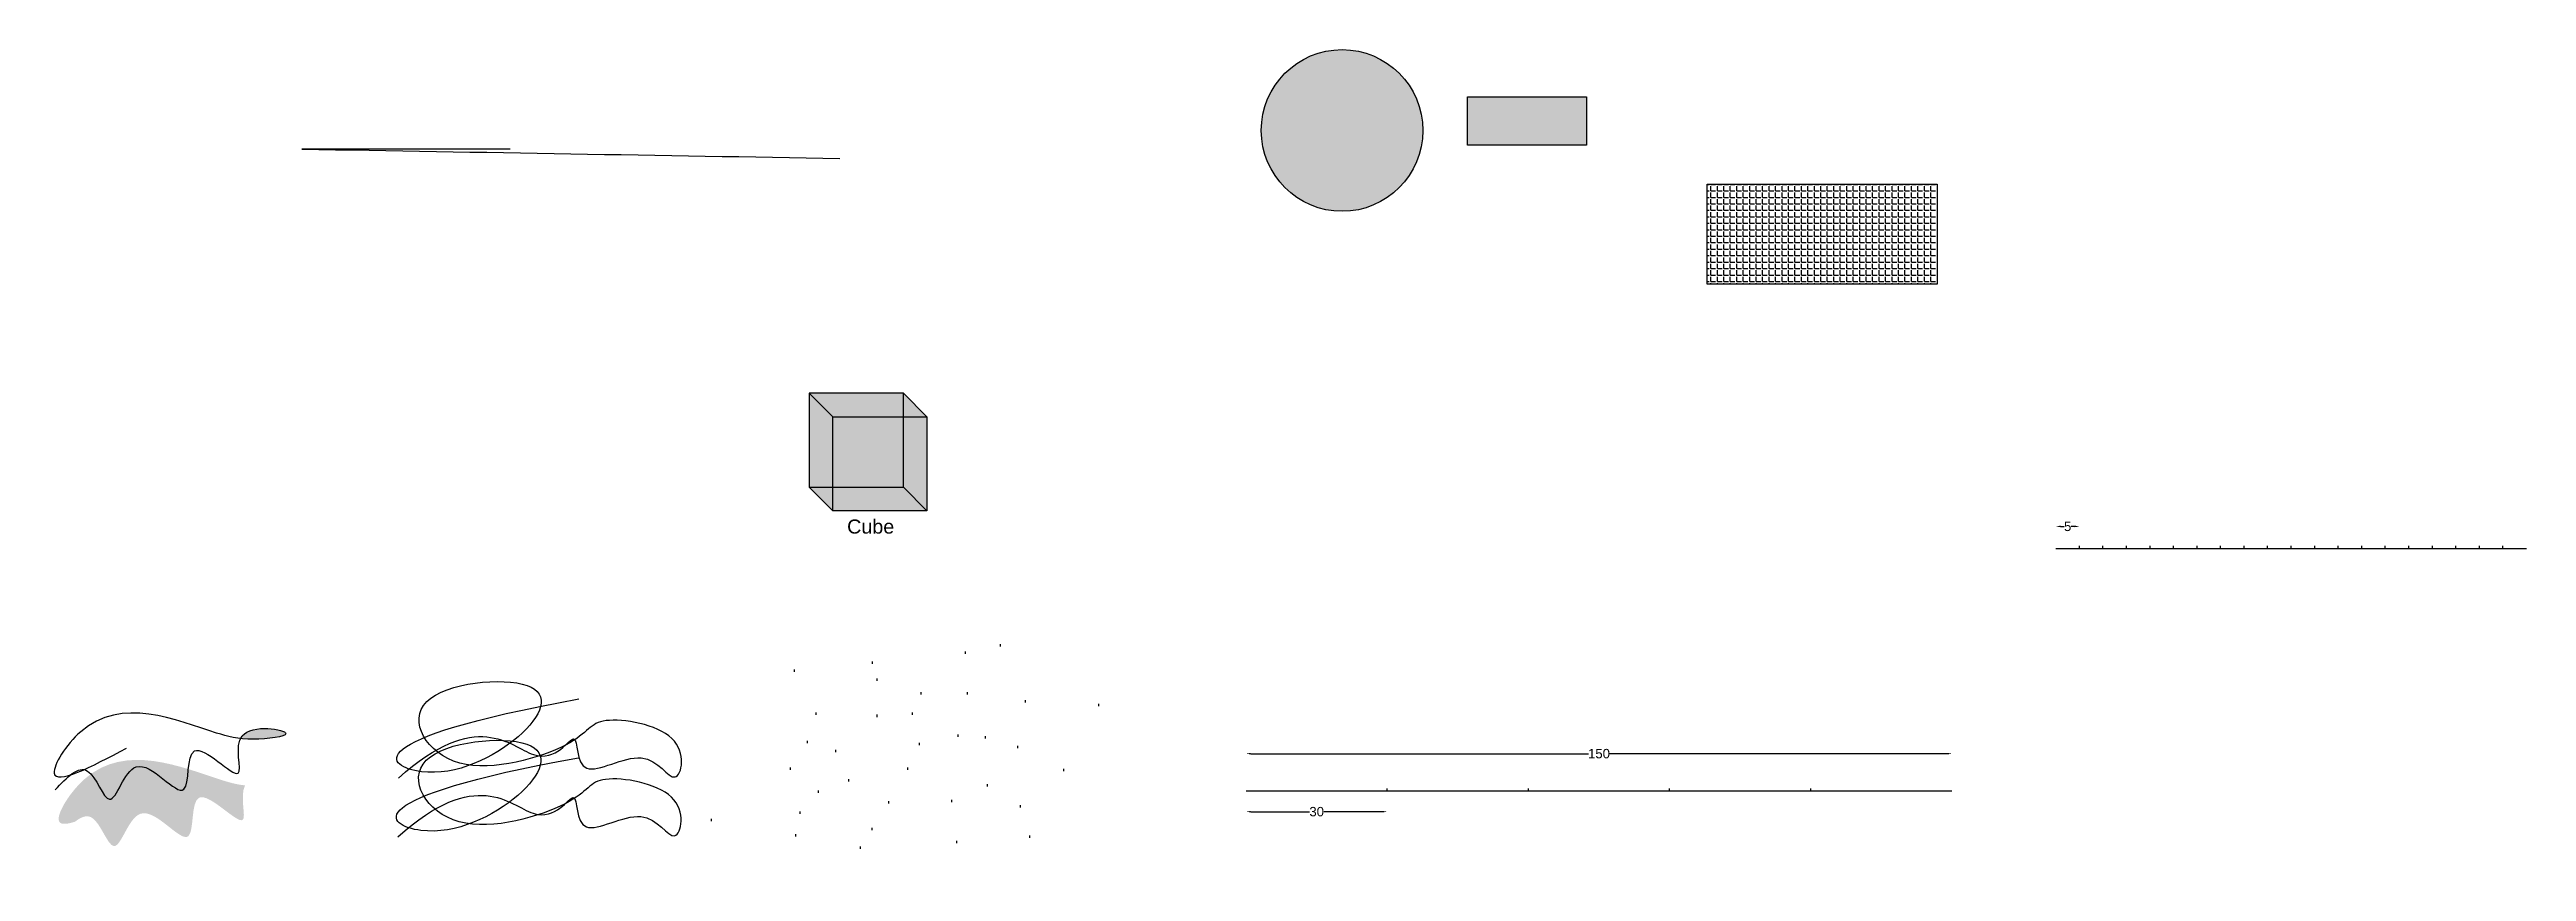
# Model space of a CAD drawing. Header units: inches. Extents: x 6 to 532, y -8 to 166.
import ezdxf

# ---------------------------------------------------------------- set-up
doc = ezdxf.new("R2010")
doc.units = ezdxf.units.IN
doc.header["$MEASUREMENT"] = 0
doc.header["$PDMODE"] = 4
doc.header["$PDSIZE"] = -2
doc.styles.get("Standard").update_dxf_attribs({"font": 'arial.ttf'})
doc.dimstyles.get("Standard").update_dxf_attribs({"dimtxt": 2, "dimasz": 1, "dimexe": 0.18, "dimexo": 0.0625, "dimgap": 0.09, "dimtad": 0, "dimtoh": 1, "dimdec": 0, "dimzin": 0, "dimdsep": 46, "dimtxsty": 'Standard', "dimcen": 1, "dimse1": 1, "dimse2": 1, "dimadec": 0, "dimazin": 0, "dimtfac": 1, "dimtdec": 0, "dimtofl": 0, "dimtmove": 0, "dimatfit": 3, "dimfxl": 1, "dimtolj": 1, "dimtzin": 0, "dimarcsym": 0})

# ---------------------------------------------------------------- blocks, each defined once
blk = doc.blocks.new('*D1')
at = {"color": 0, "lineweight": -2, "transparency": 16777216}
for p, q in [((261.1, 16.56), (332.9, 16.56)), ((409.1, 16.56), (337.3, 16.56))]:
    blk.add_line(p, q, dxfattribs=at)
at = {"color": 0, "transparency": 16777216}
for points in [[(261.1, 16.73), (261.1, 16.39), (260.1, 16.56)], [(409.1, 16.73), (409.1, 16.39), (410.1, 16.56)]]:
    blk.add_solid(points, dxfattribs=at)
at = {"layer": 'Defpoints', "color": 0, "transparency": 16777216}
for p in [(410.1, 16.56), (260.1, 8.64), (410.1, 8.64)]:
    blk.add_point(p, dxfattribs=at)
at = {"color": 0, "transparency": 16777216, "insert": (335.1, 16.56), "char_height": 2, "attachment_point": 5}
blk.add_mtext('\\A1;150', dxfattribs=at)
blk = doc.blocks.new('*D2')
at = {"color": 0, "lineweight": -2, "transparency": 16777216}
for p, q in [((261.1, 4.23), (273.58, 4.23)), ((289.1, 4.23), (276.62, 4.23))]:
    blk.add_line(p, q, dxfattribs=at)
at = {"color": 0, "transparency": 16777216}
for points in [[(261.1, 4.4), (261.1, 4.07), (260.1, 4.23)], [(289.1, 4.4), (289.1, 4.07), (290.1, 4.23)]]:
    blk.add_solid(points, dxfattribs=at)
at = {"layer": 'Defpoints', "color": 0, "transparency": 16777216}
for p in [(260.1, 8.64), (290.1, 8.64), (260.1, 4.23)]:
    blk.add_point(p, dxfattribs=at)
at = {"color": 0, "transparency": 16777216, "insert": (275.1, 4.23), "char_height": 2, "attachment_point": 5}
blk.add_mtext('\\A1;30', dxfattribs=at)
blk = doc.blocks.new('*D3')
at = {"color": 0, "lineweight": -2, "transparency": 16777216}
for p, q in [((433.21, 64.84), (433.96, 64.84)), ((436.21, 64.84), (435.47, 64.84))]:
    blk.add_line(p, q, dxfattribs=at)
at = {"color": 0, "transparency": 16777216}
for points in [[(433.21, 65.01), (433.21, 64.67), (432.21, 64.84)], [(436.21, 65.01), (436.21, 64.67), (437.21, 64.84)]]:
    blk.add_solid(points, dxfattribs=at)
at = {"layer": 'Defpoints', "color": 0, "transparency": 16777216}
for p in [(432.21, 64.84), (432.21, 60.18), (437.21, 60.18)]:
    blk.add_point(p, dxfattribs=at)
at = {"color": 0, "transparency": 16777216, "insert": (434.71, 64.84), "char_height": 2, "attachment_point": 5}
blk.add_mtext('\\A1;5', dxfattribs=at)

msp = doc.modelspace()

# ---------------------------------------------------------------- hatches: boundary and pattern name
h = msp.add_hatch()
h.set_pattern_fill('ANGLE', color=256)
h.set_pattern_definition([(0, (0, 0), (0, 0.275), [0.2, -0.075]), (90, (0, 0), (-0.275, 2e-17), [0.2, -0.075])])
h.paths.add_polyline_path([(263.32, 148.96, 1), (297.68, 148.96, 1)])
h = msp.add_hatch()
h.set_pattern_fill('ESCHER', color=2, scale=2)
h.paths.add_polyline_path([(332.41, 156.07), (307.13, 156.07), (307.13, 145.81), (332.41, 145.81)])
h.paths.add_polyline_path([(297.68, 148.96, 1), (263.32, 148.96, 1)])
h = msp.add_hatch()
h.set_pattern_fill('ANGLE', color=2, scale=5)
h.set_pattern_definition([(0, (0, 0), (0, 1.375), [1, -0.375]), (90, (0, 0), (-1.375, 8e-17), [1, -0.375])])
h.paths.add_polyline_path([(406.99, 137.55), (358.11, 137.55), (358.11, 116.27), (406.99, 116.27)])
h = msp.add_hatch(color=256)
h.dxf.hatch_style = 1
h.set_gradient(color1=(237, 31, 36), color2=(209, 156, 199))
h.paths.add_polyline_path([(187.25, 93.15), (167.25, 93.15), (172.25, 88.15), (187.25, 88.15)])
h.paths.add_polyline_path([(187.25, 93.15), (187.25, 88.15), (192.25, 88.15)])
h = msp.add_hatch(color=256)
h.dxf.hatch_style = 1
h.set_gradient(color1=(254, 234, 185), color2=(94, 103, 175))
h.paths.add_polyline_path([(172.25, 88.15), (167.25, 93.15), (167.25, 73.15), (172.25, 73.15)])
h.paths.add_polyline_path([(172.25, 73.15), (167.25, 73.15), (172.25, 68.15)])
h = msp.add_hatch(color=256)
h.dxf.hatch_style = 1
h.set_gradient(color1=(242, 103, 34), color2=(255, 255, 0))
h.paths.add_polyline_path([(187.25, 88.15), (172.25, 88.15), (172.25, 73.15), (187.25, 73.15)])
h.paths.add_polyline_path([(192.25, 88.15), (187.25, 88.15), (187.25, 73.15), (192.25, 68.15)])
h.paths.add_polyline_path([(187.25, 73.15), (172.25, 73.15), (172.25, 68.15), (192.25, 68.15)])
h = msp.add_hatch(color=256)
h.dxf.hatch_style = 1
edge = h.paths.add_edge_path()
edge.add_spline(control_points=[(46.38, 19.76), (46.48, 19.97), (48.38, 23.04), (61.32, 20.82), (50.76, 19.49), (47.22, 19.67), (46.38, 19.76)], knot_values=[61.808414, 61.808414, 61.808414, 61.808414, 62.440058, 71.733237, 78.715398, 81.125029, 81.125029, 81.125029, 81.125029], degree=3, periodic=0)
h = msp.add_hatch(color=256)
h.dxf.hatch_style = 1
h.set_gradient(color1=(0, 0, 255), color2=(255, 255, 0))
edge = h.paths.add_edge_path()
edge.add_spline(control_points=[(47.33, 9.82), (45.41, 10.03), (35.95, 12.77), (17.78, 20.66), (5.79, 1.4), (9.19, 1.45), (11.21, 2.11)], knot_values=[81.125029, 81.125029, 81.125029, 81.125029, 86.684533, 115.563631, 125.991222, 132.581164, 132.581164, 132.581164, 132.581164], degree=3, periodic=0)
edge.add_spline(control_points=[(11.21, 2.11), (12.2, 2.88), (13.16, 3.35), (14.04, 3.23)], knot_values=[3.557144, 3.557144, 3.557144, 3.557144, 6.915673, 6.915673, 6.915673, 6.915673], degree=3, periodic=0)
edge.add_spline(control_points=[(14.04, 3.23), (14.31, 3.19), (16.51, 2.38), (19.8, -8.46), (24.35, 10.69), (37.54, -7.92), (34.88, 13.75), (49.8, -3.05), (46.16, 7.4), (47.33, 9.82)], knot_values=[6.915673, 6.915673, 6.915673, 6.915673, 7.947662, 15.532534, 24.446892, 35.654722, 44.084518, 54.482915, 61.808414, 61.808414, 61.808414, 61.808414], degree=3, periodic=0)

# ---------------------------------------------------------------- linework, layer by layer
for p, q in [((187.25, 93.15), (167.25, 93.15)), ((167.25, 93.15), (167.25, 73.15)), ((167.25, 93.15), (172.25, 88.15)), ((187.25, 73.15), (187.25, 93.15)), ((187.25, 93.15), (192.25, 88.15)), ((172.25, 88.15), (192.25, 88.15)), ((172.25, 68.15), (172.25, 88.15)), ((192.25, 88.15), (192.25, 68.15)), ((167.25, 73.15), (187.25, 73.15)), ((167.25, 73.15), (172.25, 68.15)), ((187.25, 73.15), (192.25, 68.15)), ((192.25, 68.15), (172.25, 68.15)), ((432.21, 60.18), (532.21, 60.18)), ((260.1, 8.64), (410.1, 8.64))]:
    msp.add_line(p, q)
for points in [[(307.13, 156.07), (332.41, 156.07), (332.41, 145.81), (307.13, 145.81)], [(358.11, 137.55), (406.99, 137.55), (406.99, 116.27), (358.11, 116.27)]]:
    msp.add_lwpolyline(points, close=True)
msp.add_circle((280.5, 148.96), 17.18)
msp.add_open_spline([(103.67, 145), (88.92, 145), (74.17, 145), (59.43, 145), (97.53, 144.34), (135.64, 143.68), (173.74, 143.02)], degree=3, knots=[0, 0, 0, 0, 0.278984, 0.278984, 0.278984, 1, 1, 1, 1])
for points in [[(79.94, 11.34), (96.61, 26.4), (110.88, 9.65), (118.81, 24.88), (116.94, 9.11), (133.26, 19.45), (139.23, 7.15), (142.17, 21.59), (120.42, 25.24), (120.6, 18.91), (89.84, 9.47), (77.89, 30.58), (114.36, 33.97), (108.47, 19.8), (84.13, 7.78), (70.67, 19.54), (118.28, 28.18)], [(79.85, -1.13), (96.53, 13.92), (110.79, -2.82), (118.73, 12.41), (116.85, -3.36), (133.17, 6.98), (139.14, -5.32), (142.08, 9.11), (120.33, 12.77), (120.51, 6.44), (89.75, -3), (77.8, 18.11), (114.27, 21.5), (108.38, 7.33), (84.04, -4.69), (70.58, 7.06), (118.19, 15.71)]]:
    msp.add_open_spline(points, degree=3)
msp.add_spline([(7.01, 8.89), (13.89, 12.87), (18.53, 6.87), (24.2, 13.75), (34.36, 9), (36.59, 17.13), (45.87, 12.44), (46.75, 20.35), (56.03, 20.84), (49.15, 19.64), (41.29, 20.95), (12.41, 21.22), (6.79, 12.44), (22.18, 17.73)], degree=3)
for p in [(437.21, 60.18), (442.21, 60.18), (447.21, 60.18), (452.21, 60.18), (457.21, 60.18), (462.21, 60.18), (467.21, 60.18), (472.21, 60.18), (477.21, 60.18), (482.21, 60.18), (487.21, 60.18), (492.21, 60.18), (497.21, 60.18), (502.21, 60.18), (507.21, 60.18), (512.21, 60.18), (517.21, 60.18), (522.21, 60.18), (527.21, 60.18), (200.43, 37.8), (207.92, 39.31), (164.14, 33.97), (180.73, 35.66), (181.71, 32.01), (191.07, 29.16), (200.87, 29.16), (213.18, 27.46), (228.78, 26.66), (168.69, 24.79), (181.71, 24.35), (189.2, 24.79), (166.91, 18.82), (172.88, 16.86), (190.71, 18.38), (198.91, 20.16), (204.71, 19.8), (211.57, 17.75), (163.25, 13.12), (175.64, 10.63), (188.21, 13.12), (221.38, 12.86), (169.22, 8.22), (184.2, 6), (197.58, 6.26), (205.15, 9.56), (212.18, 5.14), (290.1, 8.64), (320.1, 8.64), (350.1, 8.64), (380.1, 8.64), (146.49, 2.25), (165.3, 3.77), (180.64, 0.29), (164.41, -1.04), (178.15, -3.65), (198.65, -2.47), (214.13, -1.33)]:
    msp.add_point(p)

# ---------------------------------------------------------------- texts
msp.add_text('Cube', height=3).set_placement((175.3, 63.31))

# ---------------------------------------------------------------- dimensions: what is measured, and where the dimension line sits
for base, p1, p2, picture, middle in [((432.21, 64.84), (437.21, 60.18), (432.21, 60.18), '*D3', (434.71, 64.84)), ((410.1, 16.56), (260.1, 8.64), (410.1, 8.64), '*D1', (335.1, 16.56)), ((260.1, 4.23), (290.1, 8.64), (260.1, 8.64), '*D2', (275.1, 4.23))]:
    dim = msp.add_linear_dim(base=base, p1=p1, p2=p2, dimstyle='Standard')
    dim.commit()
    dim.dimension.update_dxf_attribs({"geometry": picture, "text_midpoint": middle})

doc.saveas('drawing.dxf')
